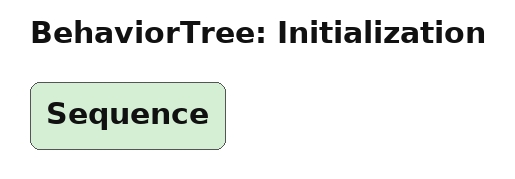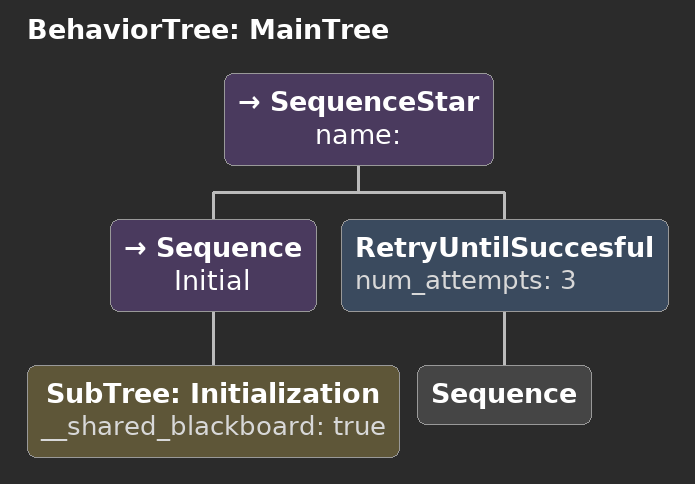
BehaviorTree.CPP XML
<?xml version="1.0"?>
<root main_tree_to_execute="MainTree">
    <BehaviorTree ID="Initialization">
        <Sequence>
        </Sequence>
    </BehaviorTree>
    <BehaviorTree ID="MainTree">
        <SequenceStar name="">
            <Sequence name="Initial">
                <SubTree ID="Initialization" __shared_blackboard="true"/>
            </Sequence>
            <RetryUntilSuccesful num_attempts="3">
                <Sequence>
                </Sequence>
            </RetryUntilSuccesful>
        </SequenceStar>
    </BehaviorTree>
</root>
